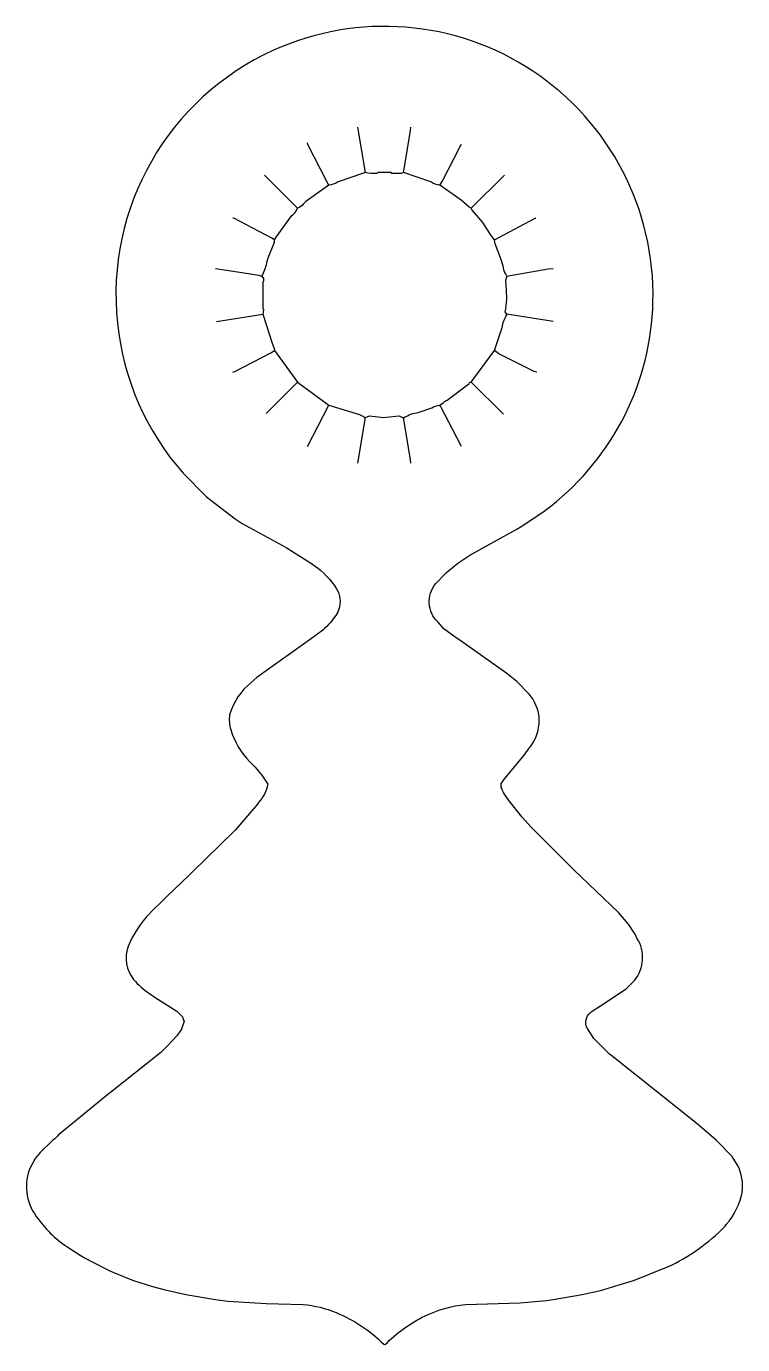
# Model space of a CAD drawing. Extents: x 88 to 954, y 163 to 1756.
import ezdxf

# ---------------------------------------------------------------- set-up
doc = ezdxf.new("R2010")
doc.units = 0
doc.layers.get('0').update_dxf_attribs({"linetype": 'CONTINUOUS'})

msp = doc.modelspace()

# ---------------------------------------------------------------- linework, layer by layer
at = {"color": 7, "linetype": 'CONTINUOUS'}
for points in [[(522, 163, -0.087292), (570.1, 197.7, -0.089506), (619.010859, 211.511352), (684.978351, 213.476289), (716.946154, 216.430769), (724.946154, 217.430769), (759.923077, 223.384615), (781.911765, 228.352941), (821.9, 240.3), (823.1, 240.7), (863.1, 256.8, 0.088965), (932.8, 306.1), (934, 308, 0.127327), (953.384615, 346.923077, 0.149979), (947.7, 379.9), (941.24, 390.18), (922, 410), (898.788235, 429.752941), (799.795082, 508.754098), (793, 514), (774, 533), (766.2, 545.1), (764.8, 547.9, -0.341586), (772.1, 565.8), (781.9, 572.2), (813, 593), (823, 603, 0.326305), (826.2, 654.1), (824.2, 658.1), (815.756098, 670.804878), (804, 685), (749.761622, 736.75027), (697.750943, 788.771698), (687.249057, 800.228302), (671.769231, 819.846154), (667.769231, 825.846154, -0.07997), (662.7, 834.9), (662, 836), (662, 841), (663.8, 843.1), (664.8, 845.1), (690, 875), (694, 881, 0.140602), (707.384615, 908.923077, 0.178115), (702.2, 939.1), (700.2, 943.1), (696, 949), (681, 964), (668.804878, 973.756098), (610.82, 1014.76), (607.846154, 1016.769231), (593, 1028), (585.76, 1035.82, -0.395646), (582.8, 1082.1), (596, 1096), (609.9, 1107.2), (624.1, 1116.8), (680.1, 1147.8), (687.1, 1151.8), (714, 1170), (722, 1176, 0.223667), (845.472376, 1422.975138, 0.553203), (387.1, 1726.8, 0.323874), (198.45082, 1397.040984, 0.155485), (277.754098, 1215.795082), (305.795082, 1187.754098), (311.204918, 1183.245902), (340.846154, 1160.769231), (349.153846, 1155.230769), (402.1, 1126.2), (432.82, 1106.76), (436.18, 1104.24, -0.107728), (463.2, 1076.1, -0.334513), (459.2, 1039.9, -0.08788), (442, 1023), (435.9, 1018.2), (367, 969), (360, 963, 0.152938), (334, 924, 0.109254), (335.384615, 906.076923, 0.12061), (358.248276, 867.22069, -0.068929), (380, 840, -0.134887), (369, 818), (367.8, 816.1), (341, 785), (339, 783), (271.9, 717.2), (271.1, 716.8), (238.2, 684.9), (237.8, 684.1, 0.103244), (211.352941, 643.911765, 0.260094), (218, 604, 0.067478), (237.18, 587.24), (244.153846, 582.230769), (270, 566), (277, 559), (278.2, 555.1), (279, 554), (275.8, 544.1), (270, 536), (259, 524), (251, 516), (190.1, 467.8), (189, 467), (127, 416), (126, 415, -0.064525), (119, 409), (105, 395), (99.2, 387.9), (91.8, 374.1, 0.266721), (102.769231, 314.846154, 0.095697), (139.846154, 279.769231, 0.08825), (256.088235, 229.352941), (280.923077, 223.615385), (317.053846, 217.430769), (331.946154, 215.569231), (377.978351, 212.523711), (422.989141, 211.511352, -0.074096), (462.9, 201.7, -0.095731), (520.36, 163.48), (522, 163)], [(317, 1463), (362.067568, 1456.405405, -0.063162), (371.1, 1454.3), (373, 1454), (375, 1451), (375, 1448), (374, 1447), (374, 1415), (375, 1414), (374.3, 1409.9), (374, 1408), (385.2, 1373.1, -0.123106), (388, 1364), (416, 1326), (454, 1298), (490.923077, 1286.615385, -0.11294), (497, 1283), (500.1, 1283.8), (503, 1285), (520, 1283), (523.029183, 1283.533074), (539, 1285), (543, 1283), (545, 1283, -0.109379), (561.9, 1289.3), (578.1, 1294.8, -0.101028), (588, 1298), (592, 1301, -0.15463), (597, 1304), (623, 1324, -0.184026), (626, 1326), (654, 1364), (663.3, 1391.9, -0.102033), (668.8, 1407.1), (669, 1408), (667, 1411), (667.544828, 1414.037931), (669, 1426), (668.458824, 1437.035294), (667.541176, 1448.964706), (668.8, 1453.1), (669, 1454), (667.230769, 1457.153846, -0.074499), (664.352941, 1466.088235), (662.647059, 1472.911765), (654.8, 1492.9), (654, 1498), (649.24, 1504.18), (639.754098, 1518.795082), (627.248276, 1533.22069, -0.119985), (626, 1536, -0.132597), (623.223757, 1537.248619), (613.776243, 1545.751381), (588, 1564, -0.154047), (576.9, 1567.8), (544, 1579), (541, 1578), (530, 1578), (529, 1579), (513, 1579), (512, 1578, -0.092446), (498, 1579), (495.9, 1578.2), (465.1, 1567.8), (463.9, 1567.2, -0.146769), (454, 1564), (451.1, 1561.8), (426, 1544), (423, 1541, -0.136482), (416, 1536)], [(388, 1498), (390.2, 1500.9), (409, 1527), (411, 1529, 0.136482), (416, 1536), (376, 1576)], [(373, 1454), (374, 1456, 0.067795), (379.3, 1471.9), (380.352941, 1475.911765), (387.2, 1492.9), (388.2, 1494.9, 0.179961), (388, 1498), (384.846154, 1499.769231), (338.9, 1523.8), (338, 1524)]]:
    msp.add_lwpolyline(points, format="xyb", dxfattribs=at)
for points in [[(498, 1579), (489, 1634)], [(544, 1579), (544.3, 1580.9), (552.615385, 1630.076923), (553, 1634)], [(454, 1564), (451.24, 1568.18), (428.3, 1613.1), (428, 1615)], [(588, 1564), (590.8, 1568.1), (612.2, 1609.9), (614, 1613)], [(626, 1536), (666, 1576)], [(654, 1498), (703.1, 1523.8), (704, 1524)], [(669, 1454), (670.9, 1454.3), (719.06, 1462.58), (725, 1463)], [(318, 1399), (374, 1408)], [(725, 1399), (669, 1408)], [(338, 1338), (340.9, 1339.2), (383.9, 1361.2), (388, 1364)], [(705, 1338), (701.9, 1338.8), (659.195122, 1360.243902), (654, 1364)], [(378, 1288), (416, 1326)], [(665, 1287), (626, 1326)], [(428, 1248), (454, 1298)], [(614, 1248), (588.8, 1296.9), (588, 1298)], [(489, 1228), (498, 1283)], [(553, 1228), (552.615385, 1231.923077), (544, 1283)]]:
    msp.add_lwpolyline(points, dxfattribs=at)

doc.saveas('drawing.dxf')
